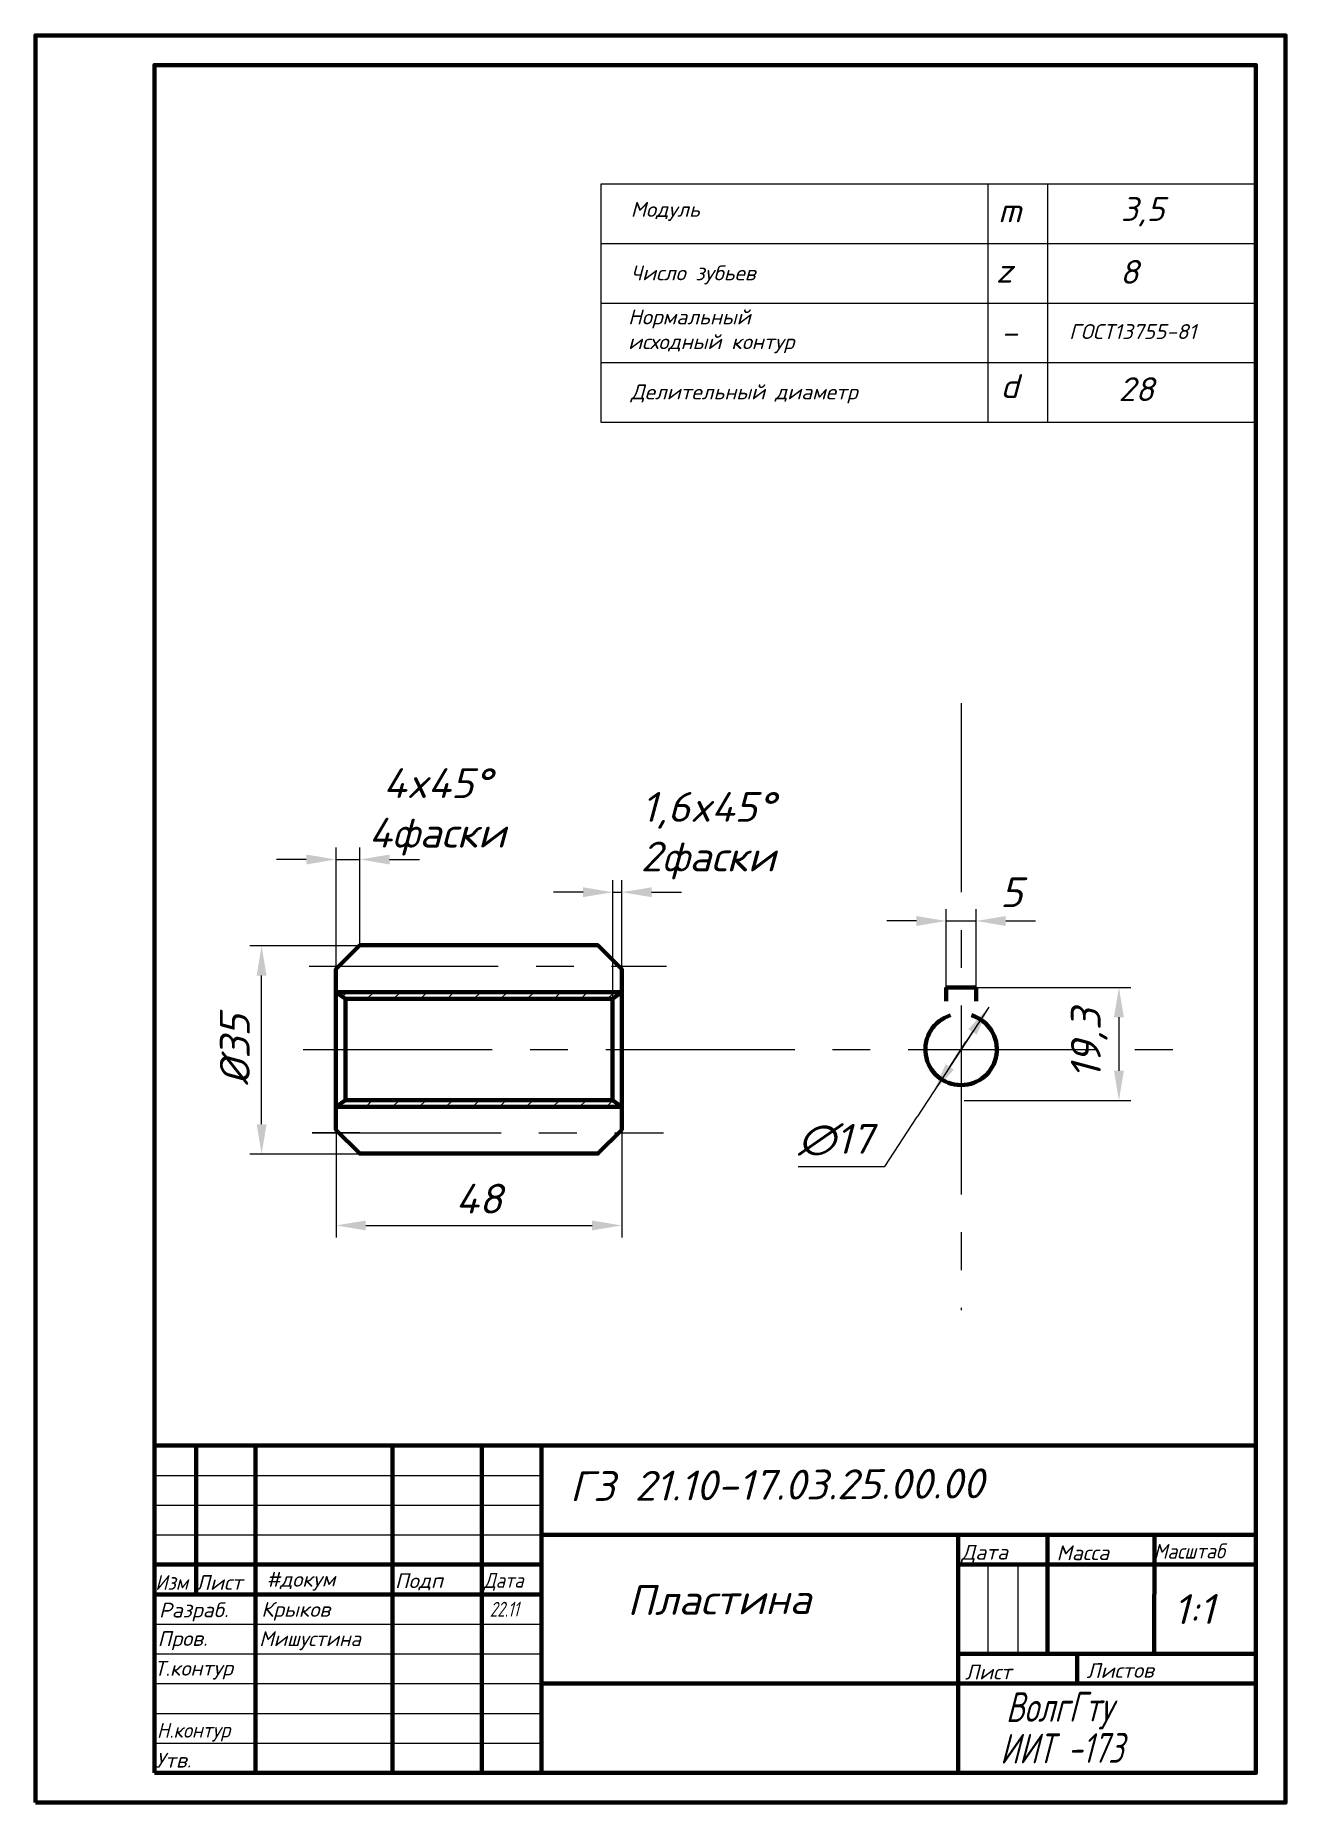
# Model space of a CAD drawing. Header units: millimetres. Extents: x 0 to 210, y 0 to 297.
import ezdxf

# ---------------------------------------------------------------- set-up
doc = ezdxf.new("R2010")
doc.units = ezdxf.units.MM
doc.linetypes.add('осевая', pattern=[50.8, 31.75, -6.35, 6.35, -6.35])
for name, color, linetype, lineweight in [('Осевые', 7, 'осевая', 25), ('Основные', 7, 'Continuous', 80), ('Тонкие', 7, 'Continuous', 25)]:
    doc.layers.add(name, color=color, linetype=linetype, lineweight=lineweight)
doc.styles.get("Standard").update_dxf_attribs({"font": 'simplex.shx', "oblique": 15})
doc.dimstyles.new('Копия Standard', dxfattribs={"dimtxt": 5, "dimasz": 5, "dimexe": 2, "dimexo": 0, "dimgap": 2, "dimtad": 1, "dimtoh": 1, "dimdec": 0, "dimzin": 0, "dimdsep": 46, "dimtxsty": 'Standard', "dimcen": 0.09, "dimclrd": 256, "dimclre": 256, "dimclrt": 256, "dimadec": 0, "dimazin": 0, "dimtfac": 1, "dimtdec": 0, "dimtmove": 1, "dimatfit": 3, "dimfxl": 1, "dimtfillclr": 256, "dimtolj": 1, "dimtzin": 0, "dimlwd": -1, "dimlwe": -1, "dimarcsym": 0})

# ---------------------------------------------------------------- blocks, each defined once
blk = doc.blocks.new('*D9')
at = {"layer": 'Defpoints', "color": 0, "transparency": 16777216}
for p in [(158, 148.17), (152.99, 137.01), (158, 137.01)]:
    blk.add_point(p, dxfattribs=at)
at = {"layer": 'Тонкие', "transparency": 16777216}
for p, q in [((152.99, 137.01), (152.99, 150.17)), ((158, 137.01), (158, 150.17)), ((147.99, 148.17), (142.99, 148.17)), ((152.99, 148.17), (158, 148.17)), ((163, 148.17), (168, 148.17))]:
    blk.add_line(p, q, dxfattribs=at)
for points in [[(147.99, 149), (147.99, 147.33), (152.99, 148.17)], [(163, 149), (163, 147.33), (158, 148.17)]]:
    blk.add_solid(points, dxfattribs=at)
at = {"layer": 'Тонкие', "transparency": 16777216, "insert": (163.93, 153), "char_height": 5, "attachment_point": 5}
blk.add_mtext('\\A1;5', dxfattribs=at)
blk = doc.blocks.new('*D11')
at = {"layer": 'Defpoints', "color": 0, "transparency": 16777216}
for p in [(157, 137), (156, 118), (182, 118)]:
    blk.add_point(p, dxfattribs=at)
at = {"layer": 'Тонкие', "transparency": 16777216}
for p, q in [((157, 137), (184, 137)), ((182, 132), (182, 123)), ((156, 118), (184, 118))]:
    blk.add_line(p, q, dxfattribs=at)
for points in [[(181.17, 132), (182.83, 132), (182, 137)], [(181.17, 123), (182.83, 123), (182, 118)]]:
    blk.add_solid(points, dxfattribs=at)
at = {"layer": 'Тонкие', "transparency": 16777216, "insert": (177.02, 127.5), "char_height": 5, "attachment_point": 5, "rotation": 90}
blk.add_mtext('\\A1;19,3', dxfattribs=at)
blk = doc.blocks.new('*D12')
at = {"layer": 'Defpoints', "color": 0, "transparency": 16777216}
for p in [(50.5, 113), (98.5, 113), (98.5, 97)]:
    blk.add_point(p, dxfattribs=at)
at = {"layer": 'Тонкие', "transparency": 16777216}
for p, q in [((50.5, 113), (50.5, 95)), ((98.5, 113), (98.5, 95)), ((55.5, 97), (93.5, 97))]:
    blk.add_line(p, q, dxfattribs=at)
for points in [[(55.5, 97.83), (55.5, 96.17), (50.5, 97)], [(93.5, 97.83), (93.5, 96.17), (98.5, 97)]]:
    blk.add_solid(points, dxfattribs=at)
at = {"layer": 'Тонкие', "transparency": 16777216, "insert": (74.5, 101.5), "char_height": 5, "attachment_point": 5}
blk.add_mtext('\\A1;48', dxfattribs=at)
blk = doc.blocks.new('*D13')
at = {"layer": 'Defpoints', "color": 0, "transparency": 16777216}
for p in [(38, 144), (54.5, 144), (54.5, 109)]:
    blk.add_point(p, dxfattribs=at)
at = {"layer": 'Тонкие', "transparency": 16777216}
for p, q in [((54.5, 144), (36, 144)), ((38, 114), (38, 139)), ((54.5, 109), (36, 109))]:
    blk.add_line(p, q, dxfattribs=at)
for points in [[(37.17, 139), (38.83, 139), (38, 144)], [(37.17, 114), (38.83, 114), (38, 109)]]:
    blk.add_solid(points, dxfattribs=at)
at = {"layer": 'Тонкие', "transparency": 16777216, "insert": (33.5, 126.5), "char_height": 5, "attachment_point": 5, "rotation": 90}
blk.add_mtext('\\A1;%%C35', dxfattribs=at)
blk = doc.blocks.new('*D14')
at = {"layer": 'Defpoints', "color": 0, "transparency": 16777216}
for p in [(54.5, 158.5), (54.5, 144), (50.5, 140)]:
    blk.add_point(p, dxfattribs=at)
at = {"layer": 'Тонкие', "transparency": 16777216}
for p, q in [((50.5, 140), (50.5, 160.5)), ((54.5, 144), (54.5, 160.5)), ((45.5, 158.5), (40.5, 158.5)), ((50.5, 158.5), (54.5, 158.5)), ((59.5, 158.5), (64.5, 158.5))]:
    blk.add_line(p, q, dxfattribs=at)
for points in [[(45.5, 159.33), (45.5, 157.67), (50.5, 158.5)], [(59.5, 159.33), (59.5, 157.67), (54.5, 158.5)]]:
    blk.add_solid(points, dxfattribs=at)
at = {"layer": 'Тонкие', "transparency": 16777216, "insert": (67.5, 166.5), "char_height": 5, "attachment_point": 5}
blk.add_mtext('\\A1;4x45%%D\\P4фаски', dxfattribs=at)
blk = doc.blocks.new('*D15')
at = {"layer": 'Defpoints', "color": 0, "transparency": 16777216}
for p in [(98.5, 153), (97, 127.5), (98.5, 127.5)]:
    blk.add_point(p, dxfattribs=at)
at = {"layer": 'Тонкие', "transparency": 16777216}
for p, q in [((97, 127.5), (97, 155)), ((98.5, 127.5), (98.5, 155)), ((92, 153), (87, 153)), ((97, 153), (98.5, 153)), ((103.5, 153), (108.5, 153))]:
    blk.add_line(p, q, dxfattribs=at)
for points in [[(92, 153.83), (92, 152.17), (97, 153)], [(103.5, 153.83), (103.5, 152.17), (98.5, 153)]]:
    blk.add_solid(points, dxfattribs=at)
at = {"layer": 'Тонкие', "transparency": 16777216, "insert": (113, 162.5), "char_height": 5, "width": 5.837, "attachment_point": 5}
blk.add_mtext('\\A1;1,6x45%%D\\P2фаски', dxfattribs=at)

msp = doc.modelspace()

# ---------------------------------------------------------------- hatches: boundary and pattern name
at = {"layer": 'Осевые'}
h = msp.add_hatch(dxfattribs=at)
h.set_pattern_fill('ANSI31', color=256)
h.set_pattern_definition([(45, (-209.5052, 9.0822), (-2.245064, 2.245064), [])])
h.paths.add_polyline_path([(96.91, 118.08), (52.09, 118.08), (50.49, 116.93), (98.49, 116.93)])
h.paths.add_polyline_path([(98.49, 136.23), (50.49, 136.23), (52.09, 135.08), (96.91, 135.08)])

# ---------------------------------------------------------------- linework, layer by layer
for p, q in [((155.5, 184.75), (155.49, 82.75)), ((45.99, 140.58), (105.99, 140.58)), ((52.09, 133.93), (52.09, 118.08)), ((96.91, 133.93), (96.91, 118.08)), ((44.99, 126.58), (195, 126.58)), ((98.49, 126.58), (98.49, 116.93)), ((69.99, 118.08), (52.09, 118.08)), ((54.49, 112.58), (46.49, 112.58)), ((46.49, 112.58), (105.49, 112.58))]:
    msp.add_line(p, q, dxfattribs=at)
at = {"layer": 'Основные'}
for p, q in [((152.99, 134.71), (152.99, 137.01)), ((152.99, 137.01), (158, 137.01)), ((158, 137.01), (158, 134.71)), ((50.49, 136.23), (98.49, 136.23)), ((52.09, 135.08), (50.49, 136.23)), ((52.09, 118.08), (52.09, 135.08)), ((52.09, 135.08), (96.91, 135.08)), ((96.91, 135.08), (98.49, 136.23)), ((96.91, 118.08), (96.91, 135.08)), ((50.49, 116.93), (52.09, 118.08)), ((98.49, 116.93), (50.49, 116.93)), ((52.09, 118.08), (96.91, 118.08)), ((98.49, 116.93), (96.91, 118.08)), ((20, 60), (20, 60)), ((20, 60), (27, 60)), ((27, 60), (27, 35)), ((27, 60), (37, 60)), ((37, 60), (37, 5)), ((37, 60), (60, 60)), ((60, 60), (60, 5)), ((60, 60), (75, 60)), ((75, 60), (75, 5)), ((75, 60), (85, 60)), ((85, 60), (85, 5)), ((85, 60), (195, 60)), ((195, 60), (205, 60)), ((85, 45), (205, 45)), ((155, 45), (155, 5)), ((170, 45), (170, 25)), ((170, 45), (188, 45)), ((188, 45), (187.93, 25)), ((20, 40), (85, 40)), ((155, 40), (205, 40)), ((20, 35), (85, 35)), ((155, 25), (205, 25)), ((175, 25), (175, 20)), ((85, 20), (205, 20))]:
    msp.add_line(p, q, dxfattribs=at)
for points in [[(0, 0), (210, 0), (210, 297), (0, 297)], [(20, 5), (205, 5), (205, 292), (20, 292)], [(98.49, 140.08), (98.49, 140.08), (94.49, 144.08), (94.49, 144.08), (54.49, 144.08), (54.49, 144.08), (50.49, 140.08), (50.49, 140.08), (50.49, 113.08), (50.49, 113.08), (54.49, 109.08), (54.49, 109.08), (94.49, 109.08), (94.49, 109.08), (98.49, 113.08), (98.49, 113.08)]]:
    msp.add_lwpolyline(points, close=True, dxfattribs=at)
msp.add_arc((155.49, 126.58), 6, 107.1051, 72.8708, dxfattribs=at)
at = {"layer": 'Тонкие'}
for p, q in [((160, 272), (160, 232)), ((170, 272), (170, 232)), ((95, 262), (205, 262)), ((95, 252), (205, 252)), ((95, 242), (205, 242)), ((160.13, 133.71), (150.86, 119.46)), ((153.59, 123.65), (156.31, 127.84)), ((157.4, 129.52), (154.68, 125.33)), ((150.86, 119.46), (148.13, 115.27)), ((142.67, 106.89), (148.13, 115.27)), ((128.14, 106.89), (142.67, 106.89)), ((20, 55), (85, 55)), ((20, 50), (85, 50)), ((20, 45), (85, 45)), ((160, 40), (160, 25)), ((165, 40), (165, 25)), ((20, 30), (85, 30)), ((20, 25), (85, 25)), ((20, 20), (85, 20)), ((20, 15), (85, 15)), ((20, 10), (85, 10))]:
    msp.add_line(p, q, dxfattribs=at)
msp.add_lwpolyline([(205, 272), (95, 272), (95, 232), (205, 232)], dxfattribs=at)
for points in [[(156.71, 129.97), (158.1, 129.06), (160.13, 133.71)], [(152.89, 124.1), (154.28, 123.19), (150.86, 119.46)]]:
    msp.add_solid(points, dxfattribs=at)

# ---------------------------------------------------------------- texts
at = {"layer": 'Тонкие', "oblique": 15}
for s, height, p in [('ГЗ 21.10-17.03.25.00.00', 5, (89.79, 50.66)), ('Дата', 2.5, (155.52, 40.81)), ('Масса', 2.5, (171.52, 40.72)), ('#докум', 2.5, (38.75, 36.25)), ('Лист', 2.5, (26.96, 35.73)), ('Подп', 2.5, (60.4, 36.03)), ('Пластина', 5, (99.44, 31.51)), ('Разраб.', 2.5, (20.76, 31.09)), ('1:1', 5, (191.17, 30.01)), ('Пров.', 2.5, (20.54, 26.3)), ('Т.контур', 2.5, (19.98, 21.3)), ('Лист', 2.5, (156.15, 20.68)), ('Листов', 2.5, (176.54, 20.93)), ('Утв.', 2.5, (20.2, 5.86))]:
    msp.add_text(s, height=height, rotation=0.421, dxfattribs=at).set_placement(p)
for s, height, width, p in [('Масштаб', 2.5, 0.9, (187.83, 40.97)), ('Изм', 2.5, 0.9, (20.14, 35.74)), ('Дата', 2.5, 0.85, (75.32, 36.09)), ('22.11', 2.5, 0.7, (76.33, 31.24)), ('ВолгГту', 5, 0.7, (163.02, 13.54)), ('Н.контур', 2.5, 0.9, (20.42, 10.88)), ('ИИТ -173', 5, 0.7, (162.04, 6.56))]:
    msp.add_text(s, height=height, rotation=0.421, dxfattribs=dict(at, width=width)).set_placement(p)
at = {"layer": 'Тонкие', "oblique": 15, "width": 0.95}
msp.add_text('Мишустина', height=2.5, dxfattribs=at).set_placement((37.6, 26.3))
at = {"layer": 'Тонкие', "attachment_point": 1}
for s, width, heights, insert, char_height in [('Модуль', 38, [0], (100, 269), 2.5), ('m', 6.5748, [5.33], (161.71, 269.58), 4), ('3,5', 6.5748, [5.33], (182.29, 269.81), 4), ('8', 6.5748, [5.33], (182.17, 259.25), 4), ('Число зубьев', 38, [0], (100, 258.33), 2.5), ('z', 6.5748, [5.33], (161.33, 259.44), 4), ('Нормальный\\Pисходный контур', 39.6288, [8.97], (99.56, 250.93), 2.5), ('-', 6.5748, [5.33], (162.12, 249.11), 4), ('ГОСТ13755-81', 28.5102, [0], (173.63, 248.47), 2.5), ('Делительный диаметр', 50.9935, [0], (100, 238.33), 2.5), ('d', 6.5748, [5.33], (162.09, 240.06), 4), ('28', 6.5748, [5.33], (181.92, 239.54), 4), ('Крыков', 4.1737, [0], (37.94, 33.73), 2.5)]:
    msp.add_mtext_dynamic_manual_height_columns(s, width=width, gutter_width=12.5, heights=heights, dxfattribs=dict(at, insert=insert, char_height=char_height))
at = {"layer": 'Тонкие', "insert": (134.41, 111.39), "char_height": 5, "attachment_point": 5}
msp.add_mtext('\\A1;∅17', dxfattribs=at)

# ---------------------------------------------------------------- dimensions: what is measured, and where the dimension line sits
at = {"layer": 'Тонкие'}
for base, p1, p2, text, picture, middle in [((54.5, 158.5), (50.5, 140), (54.5, 144), '<>x45%%D\\P4фаски', '*D14', (67.5, 166.5)), ((98.5, 153), (97, 127.5), (98.5, 127.5), '1,6x45%%D\\X2фаски', '*D15', (113, 162.5))]:
    dim = msp.add_linear_dim(base=base, p1=p1, p2=p2, text=text, dimstyle='Копия Standard', override={"dimtmove": 2}, dxfattribs=at)
    dim.commit()
    dim.dimension.update_dxf_attribs({"geometry": picture, "text_midpoint": middle, "dimtype": 160})
dim = msp.add_linear_dim(base=(158, 148.17), p1=(152.99, 137.01), p2=(158, 137.01), dimstyle='Копия Standard', override={"dimtmove": 2}, dxfattribs=at)
dim.commit()
dim.dimension.update_dxf_attribs({"geometry": '*D9', "text_midpoint": (163.93, 153), "dimtype": 160})
for base, p1, p2, text, picture, middle in [((38, 144), (54.5, 109), (54.5, 144), '%%C<>', '*D13', (33.5, 126.5)), ((182, 118), (157, 137), (156, 118), '<>,3', '*D11', (177.02, 127.5))]:
    dim = msp.add_linear_dim(base=base, p1=p1, p2=p2, angle=90, text=text, dimstyle='Копия Standard', dxfattribs=at)
    dim.commit()
    dim.dimension.update_dxf_attribs({"geometry": picture, "text_midpoint": middle})
dim = msp.add_linear_dim(base=(98.5, 97), p1=(50.5, 113), p2=(98.5, 113), dimstyle='Копия Standard', dxfattribs=at)
dim.commit()
dim.dimension.update_dxf_attribs({"geometry": '*D12', "text_midpoint": (74.5, 101.5)})

doc.saveas('drawing.dxf')
